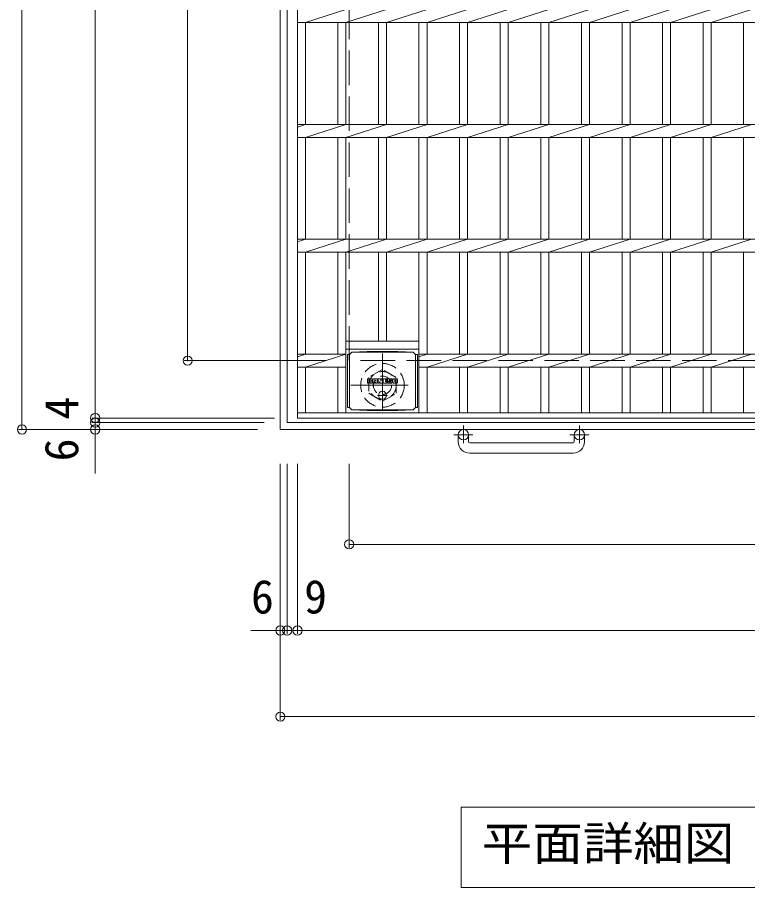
# Model space of a CAD drawing. Units: millimetres at full size, sheet at 1:10; some dimension numbers follow another scale. Extents: x -2312 to 2340, y -1941 to 1789.
# Drawn here: x -1586 to -950, y 254 to 1011 of the extents above; entities that cross this region are included whole.
import ezdxf
from ezdxf.enums import TextEntityAlignment as Align

# ---------------------------------------------------------------- set-up
doc = ezdxf.new("R2010")
doc.units = ezdxf.units.MM
doc.header["$LTSCALE"] = 10
doc.header["$PDMODE"] = 32
doc.header["$PDSIZE"] = 8
for name, pattern in [('CHAIN1', [8, 5, -1, 1, -1]), ('DASHED1', [1.8, 1.2, -0.6]), ('DASHED3', [4, 3, -1])]:
    doc.linetypes.add(name, pattern=pattern)
for name, color, linetype, lineweight in [('C-1', 2, 'Continuous', 9), ('C-2', 3, 'Continuous', 9), ('C-4', 7, 'Continuous', 9), ('C-5', 7, 'Continuous', 9), ('C-9', 2, 'Continuous', 9), ('C-F', 7, 'Continuous', 9)]:
    doc.layers.add(name, color=color, linetype=linetype, lineweight=lineweight)
doc.styles.add('ＭＳ ゴシック', font='')
doc.styles.get('ＭＳ ゴシック').set_extended_font_data('MS Gothic')

msp = doc.modelspace()

# ---------------------------------------------------------------- linework, layer by layer
at = {"layer": 'C-1'}
for p, q in [((-1357.39, 652.46), (-1357.39, 1572.46)), ((-1351.39, 658.46), (-1351.39, 1566.46)), ((-437.39, 652.46), (-1357.39, 652.46)), ((-443.39, 658.46), (-1351.39, 658.46)), ((-1202.39, 641.86), (-1202.39, 647.96)), ((-1193.39, 641.86), (-1193.39, 647.96)), ((-1101.39, 641.86), (-1101.39, 647.96)), ((-1092.39, 641.86), (-1092.39, 647.96)), ((-1192.39, 640.86), (-1102.39, 640.86)), ((-1102.39, 631.86), (-1192.39, 631.86))]:
    msp.add_line(p, q, dxfattribs=at)
at = {"layer": 'C-1', "linetype": 'CHAIN1'}
for p, q in [((-1268.39, 718.6), (-1268.39, 663.32)), ((-1296.03, 690.96), (-1240.76, 690.96)), ((-1197.89, 656.07), (-1197.89, 640.47)), ((-1096.89, 656.07), (-1096.89, 640.47)), ((-1189.73, 647.96), (-1206.14, 647.96)), ((-1088.73, 647.96), (-1105.14, 647.96))]:
    msp.add_line(p, q, dxfattribs=at)
at = {"layer": 'C-1', "linetype": 'DASHED1'}
for p, q in [((-1268.39, 704.82), (-1280.39, 697.89)), ((-1256.39, 697.89), (-1268.39, 704.82)), ((-1280.39, 697.89), (-1280.39, 684.03)), ((-1256.39, 684.03), (-1256.39, 697.89)), ((-1280.39, 684.03), (-1268.39, 677.1)), ((-1268.39, 677.1), (-1256.39, 684.03))]:
    msp.add_line(p, q, dxfattribs=at)
at = {"layer": 'C-1', "linetype": 'DASHED3'}
msp.add_lwpolyline([(-497.39, 712.46), (-1297.39, 712.46), (-1297.39, 1512.46)], dxfattribs=at)
at = {"layer": 'C-1', "linetype": 'DASHED1'}
for radius in [19, 12, 8]:
    msp.add_circle((-1268.39, 690.96), radius, dxfattribs=at)
at = {"layer": 'C-1'}
for centre in [(-1197.89, 647.96), (-1096.89, 647.96)]:
    msp.add_circle(centre, 4.5, dxfattribs=at)
for centre, radius, start, end in [((-1192.39, 641.86), 10, 180, 270), ((-1192.39, 641.86), 1, 180, 270), ((-1102.39, 641.86), 10, 270, 0), ((-1102.39, 641.86), 1, 270, 0)]:
    msp.add_arc(centre, radius, start, end, dxfattribs=at)
at = {"layer": 'C-2'}
for p, q in [((-1342.39, 1562.46), (-1342.39, 662.46)), ((-1335.39, 1006.8), (-1300.19, 1018.12)), ((-1300.19, 1006.8), (-1264.89, 1018.12)), ((-1264.89, 1006.8), (-1229.59, 1018.12)), ((-1229.59, 1006.8), (-1194.19, 1018.12)), ((-1194.19, 1006.8), (-1158.79, 1018.12)), ((-1158.79, 1006.8), (-1123.34, 1018.12)), ((-1123.34, 1006.8), (-1088.04, 1018.12)), ((-1088.04, 1006.8), (-1052.74, 1018.12)), ((-1052.74, 1006.8), (-1017.44, 1018.12)), ((-1017.44, 1006.8), (-982.14, 1018.12)), ((-982.14, 1006.8), (-946.84, 1018.12)), ((-452.39, 1006.8), (-1342.39, 1006.8)), ((-1307.19, 918.12), (-1307.19, 1006.8)), ((-1300.19, 918.12), (-1300.19, 1006.8)), ((-1271.89, 918.12), (-1271.89, 1006.8)), ((-1264.89, 918.12), (-1264.89, 1006.8)), ((-1236.59, 918.12), (-1236.59, 1006.8)), ((-1229.59, 918.12), (-1229.59, 1006.8)), ((-1201.19, 918.12), (-1201.19, 1006.8)), ((-1194.19, 918.12), (-1194.19, 1006.8)), ((-1165.79, 918.12), (-1165.79, 1006.8)), ((-1158.79, 918.12), (-1158.79, 1006.8)), ((-1130.34, 918.12), (-1130.34, 1006.8)), ((-1123.34, 918.12), (-1123.34, 1006.8)), ((-1095.04, 918.12), (-1095.04, 1006.8)), ((-1088.04, 918.12), (-1088.04, 1006.8)), ((-1059.74, 918.12), (-1059.74, 1006.8)), ((-1052.74, 918.12), (-1052.74, 1006.8)), ((-1024.44, 918.12), (-1024.44, 1006.8)), ((-1017.44, 918.12), (-1017.44, 1006.8)), ((-989.14, 918.12), (-989.14, 1006.8)), ((-982.14, 918.12), (-982.14, 1006.8)), ((-953.84, 918.12), (-953.84, 1006.8)), ((-452.39, 918.12), (-1342.39, 918.12)), ((-1335.39, 906.8), (-1300.19, 918.12)), ((-1300.19, 906.8), (-1264.89, 918.12)), ((-1264.89, 906.8), (-1229.59, 918.12)), ((-1229.59, 906.8), (-1194.19, 918.12)), ((-1194.19, 906.8), (-1158.79, 918.12)), ((-1158.79, 906.8), (-1123.34, 918.12)), ((-1123.34, 906.8), (-1088.04, 918.12)), ((-1088.04, 906.8), (-1052.74, 918.12)), ((-1052.74, 906.8), (-1017.44, 918.12)), ((-1017.44, 906.8), (-982.14, 918.12)), ((-982.14, 906.8), (-946.84, 918.12)), ((-452.39, 906.8), (-1342.39, 906.8)), ((-1307.19, 818.12), (-1307.19, 906.8)), ((-1300.19, 818.12), (-1300.19, 906.8)), ((-1271.89, 818.12), (-1271.89, 906.8)), ((-1264.89, 818.12), (-1264.89, 906.8)), ((-1236.59, 818.12), (-1236.59, 906.8)), ((-1229.59, 818.12), (-1229.59, 906.8)), ((-1201.19, 818.12), (-1201.19, 906.8)), ((-1194.19, 818.12), (-1194.19, 906.8)), ((-1165.79, 818.12), (-1165.79, 906.8)), ((-1158.79, 818.12), (-1158.79, 906.8)), ((-1130.34, 818.12), (-1130.34, 906.8)), ((-1123.34, 818.12), (-1123.34, 906.8)), ((-1095.04, 818.12), (-1095.04, 906.8)), ((-1088.04, 818.12), (-1088.04, 906.8)), ((-1059.74, 818.12), (-1059.74, 906.8)), ((-1052.74, 818.12), (-1052.74, 906.8)), ((-1024.44, 818.12), (-1024.44, 906.8)), ((-1017.44, 818.12), (-1017.44, 906.8)), ((-989.14, 818.12), (-989.14, 906.8)), ((-982.14, 818.12), (-982.14, 906.8)), ((-953.84, 818.12), (-953.84, 906.8)), ((-452.39, 818.12), (-1342.39, 818.12)), ((-1335.39, 806.8), (-1300.19, 818.12)), ((-1300.19, 806.8), (-1264.89, 818.12)), ((-1264.89, 806.8), (-1229.59, 818.12)), ((-1229.59, 806.8), (-1194.19, 818.12)), ((-1194.19, 806.8), (-1158.79, 818.12)), ((-1158.79, 806.8), (-1123.34, 818.12)), ((-1123.34, 806.8), (-1088.04, 818.12)), ((-1088.04, 806.8), (-1052.74, 818.12)), ((-1052.74, 806.8), (-1017.44, 818.12)), ((-1017.44, 806.8), (-982.14, 818.12)), ((-982.14, 806.8), (-946.84, 818.12)), ((-452.39, 806.8), (-1342.39, 806.8)), ((-1307.19, 718.12), (-1307.19, 806.8)), ((-1300.19, 666.96), (-1300.19, 806.8)), ((-1271.89, 729.46), (-1271.89, 806.8)), ((-1264.89, 729.46), (-1264.89, 806.8)), ((-1236.59, 666.96), (-1236.59, 806.8)), ((-1229.59, 718.12), (-1229.59, 806.8)), ((-1201.19, 718.12), (-1201.19, 806.8)), ((-1194.19, 718.12), (-1194.19, 806.8)), ((-1165.79, 718.12), (-1165.79, 806.8)), ((-1158.79, 718.12), (-1158.79, 806.8)), ((-1130.34, 718.12), (-1130.34, 806.8)), ((-1123.34, 718.12), (-1123.34, 806.8)), ((-1095.04, 718.12), (-1095.04, 806.8)), ((-1088.04, 718.12), (-1088.04, 806.8)), ((-1059.74, 718.12), (-1059.74, 806.8)), ((-1052.74, 718.12), (-1052.74, 806.8)), ((-1024.44, 718.12), (-1024.44, 806.8)), ((-1017.44, 718.12), (-1017.44, 806.8)), ((-989.14, 718.12), (-989.14, 806.8)), ((-982.14, 718.12), (-982.14, 806.8)), ((-953.84, 718.12), (-953.84, 806.8)), ((-1300.19, 729.46), (-1236.59, 729.46)), ((-1300.19, 722.46), (-1236.59, 722.46)), ((-1300.19, 718.12), (-1342.39, 718.12)), ((-1236.59, 715.87), (-1229.59, 718.12)), ((-558.19, 718.12), (-1236.59, 718.12)), ((-1229.59, 706.8), (-1194.19, 718.12)), ((-1194.19, 706.8), (-1158.79, 718.12)), ((-1158.79, 706.8), (-1123.34, 718.12)), ((-1123.34, 706.8), (-1088.04, 718.12)), ((-1088.04, 706.8), (-1052.74, 718.12)), ((-1052.74, 706.8), (-1017.44, 718.12)), ((-1017.44, 706.8), (-982.14, 718.12)), ((-982.14, 706.8), (-946.84, 718.12)), ((-1300.19, 706.8), (-1342.39, 706.8)), ((-1307.19, 666.96), (-1307.19, 706.8)), ((-558.19, 706.8), (-1236.59, 706.8)), ((-1229.59, 666.96), (-1229.59, 706.8)), ((-1201.19, 666.96), (-1201.19, 706.8)), ((-1194.19, 666.96), (-1194.19, 706.8)), ((-1165.79, 666.96), (-1165.79, 706.8)), ((-1158.79, 666.96), (-1158.79, 706.8)), ((-1130.34, 666.96), (-1130.34, 706.8)), ((-1123.34, 666.96), (-1123.34, 706.8)), ((-1095.04, 666.96), (-1095.04, 706.8)), ((-1088.04, 666.96), (-1088.04, 706.8)), ((-1059.74, 666.96), (-1059.74, 706.8)), ((-1052.74, 666.96), (-1052.74, 706.8)), ((-1024.44, 666.96), (-1024.44, 706.8)), ((-1017.44, 666.96), (-1017.44, 706.8)), ((-989.14, 666.96), (-989.14, 706.8)), ((-982.14, 666.96), (-982.14, 706.8)), ((-953.84, 666.96), (-953.84, 706.8)), ((-452.39, 666.96), (-1342.39, 666.96)), ((-452.39, 662.46), (-1342.39, 662.46))]:
    msp.add_line(p, q, dxfattribs=at)
for points in [[(-1342.39, 915.87), (-1335.39, 918.12), (-1335.39, 1006.8)], [(-1342.39, 815.87), (-1335.39, 818.12), (-1335.39, 906.8)], [(-1342.39, 715.87), (-1335.39, 718.12), (-1335.39, 806.8)], [(-1335.39, 666.96), (-1335.39, 706.8), (-1300.19, 718.12)]]:
    msp.add_lwpolyline(points, dxfattribs=at)
at = {"layer": 'C-4'}
for p, q in [((-1582.4, 652.46), (-1582.4, 1572.46)), ((-1518.61, 1562.46), (-1518.61, 662.46)), ((-1438.11, 712.46), (-1438.11, 1512.46)), ((-1441.11, 712.46), (-1317.14, 712.46)), ((-1521.61, 662.46), (-1362.39, 662.46)), ((-1518.61, 662.46), (-1518.61, 658.46)), ((-1585.4, 652.46), (-1377.39, 652.46)), ((-1521.61, 658.46), (-1371.39, 658.46)), ((-1518.61, 658.46), (-1518.61, 614.09)), ((-1357.39, 399.46), (-1357.39, 622.46)), ((-1351.39, 474.46), (-1351.39, 622.46)), ((-1342.39, 474.46), (-1342.39, 622.46)), ((-1297.39, 549.46), (-1297.39, 622.46)), ((-1297.39, 552.46), (-497.39, 552.46)), ((-1382.94, 477.46), (-1351.39, 477.46)), ((-1351.39, 477.46), (-1342.39, 477.46)), ((-1342.39, 477.46), (-452.39, 477.46)), ((-1357.39, 402.46), (-437.39, 402.46))]:
    msp.add_line(p, q, dxfattribs=at)
for p in [(-1438.11, 712.46), (-1518.61, 662.46), (-1518.61, 658.46), (-1582.4, 652.46), (-1518.61, 652.46), (-1297.39, 552.46), (-1357.39, 477.46), (-1351.39, 477.46), (-1342.39, 477.46), (-1357.39, 402.46)]:
    msp.add_point(p, dxfattribs=at)
at = {"layer": 'C-5'}
for p, q in [((-1199.83, 323.59), (-628.83, 323.59)), ((-1199.83, 323.59), (-1199.83, 253.59)), ((-1199.83, 253.59), (-628.83, 253.59))]:
    msp.add_line(p, q, dxfattribs=at)
at = {"layer": 'C-9'}
for p, q in [((-1295.14, 719.73), (-1281.68, 720.41)), ((-1255.11, 720.41), (-1281.68, 720.41)), ((-1241.64, 719.73), (-1255.11, 720.41)), ((-1297.14, 717.69), (-1298.94, 717.69)), ((-1298.94, 717.69), (-1298.94, 671.77)), ((-1297.14, 717.73), (-1295.14, 719.73)), ((-1297.14, 671.73), (-1297.14, 717.73)), ((-1295.14, 719.73), (-1241.64, 719.73)), ((-1239.64, 717.73), (-1241.64, 719.73)), ((-1239.64, 671.73), (-1239.64, 717.73)), ((-1239.64, 717.69), (-1237.84, 717.69)), ((-1237.84, 717.69), (-1237.84, 671.77)), ((-1297.14, 671.77), (-1298.94, 671.77)), ((-1297.14, 671.73), (-1295.14, 669.73)), ((-1295.14, 669.73), (-1281.68, 669.05)), ((-1295.14, 669.73), (-1241.64, 669.73)), ((-1255.11, 669.05), (-1281.68, 669.05)), ((-1241.64, 669.73), (-1255.11, 669.05)), ((-1239.64, 671.73), (-1241.64, 669.73)), ((-1239.64, 671.77), (-1237.84, 671.77))]:
    msp.add_line(p, q, dxfattribs=at)
at = {"layer": 'C-9', "linetype": 'CHAIN1'}
for p, q in [((-1264.04, 682.23), (-1272.75, 682.23)), ((-1268.39, 685.92), (-1268.39, 678.54))]:
    msp.add_line(p, q, dxfattribs=at)
at = {"layer": 'C-9'}
msp.add_circle((-1268.39, 682.23), 3.5, dxfattribs=at)
at = {"layer": 'C-F'}
for p, q in [((-1281.4, 693.13), (-1281.4, 696.49)), ((-1279.72, 696.64), (-1281.25, 696.64)), ((-1281.25, 692.97), (-1279.72, 692.97)), ((-1279.56, 696.49), (-1279.56, 695.56)), ((-1279.56, 693.13), (-1279.56, 694.22)), ((-1279.07, 693.13), (-1279.07, 694.22)), ((-1279.06, 696.49), (-1279.06, 695.56)), ((-1278.91, 692.97), (-1277.55, 692.97)), ((-1277.56, 696.64), (-1278.9, 696.64)), ((-1277.4, 696.49), (-1277.4, 695.7)), ((-1277.4, 693.13), (-1277.4, 694.06)), ((-1276.73, 693.13), (-1276.73, 696.12)), ((-1275.23, 692.97), (-1276.58, 692.97)), ((-1273.42, 696.64), (-1276.21, 696.64)), ((-1275.07, 694.85), (-1275.07, 695.39)), ((-1275.07, 693.13), (-1275.07, 693.55)), ((-1274.61, 694.8), (-1275.02, 694.8)), ((-1274.56, 694.85), (-1274.56, 695.39)), ((-1274.56, 693.13), (-1274.56, 693.55)), ((-1274.4, 692.97), (-1273.05, 692.97)), ((-1272.9, 693.13), (-1272.9, 696.12)), ((-1272.22, 696.49), (-1272.22, 693.13)), ((-1272.07, 696.64), (-1270.36, 696.64)), ((-1271.06, 692.97), (-1272.07, 692.97)), ((-1270.91, 693.13), (-1270.91, 694.04)), ((-1270.42, 693.09), (-1270.71, 694.07)), ((-1268.39, 692.97), (-1270.27, 692.97)), ((-1270.21, 696.53), (-1269.73, 695.04)), ((-1269.57, 696.49), (-1269.57, 695.06)), ((-1269.41, 696.64), (-1268.39, 696.64)), ((-1268.24, 696.49), (-1268.24, 693.13)), ((-1267.73, 693.13), (-1267.73, 696.49)), ((-1267.57, 696.64), (-1264.55, 696.64)), ((-1267.57, 692.97), (-1264.56, 692.97)), ((-1264.55, 695.65), (-1265.67, 695.65)), ((-1264.55, 695.21), (-1265.67, 695.21)), ((-1264.55, 694.41), (-1265.67, 694.41)), ((-1264.56, 693.98), (-1265.67, 693.98)), ((-1264.41, 693.13), (-1264.41, 693.82)), ((-1264.39, 695.81), (-1264.39, 696.49)), ((-1264.39, 694.56), (-1264.39, 695.05)), ((-1263.89, 693.99), (-1263.89, 693.5)), ((-1263.73, 694.14), (-1262.38, 694.14)), ((-1260.41, 696.64), (-1263.46, 696.64)), ((-1261.88, 694.47), (-1263.46, 694.47)), ((-1260.31, 692.97), (-1263.37, 692.97)), ((-1262.23, 695.3), (-1262.23, 695.71)), ((-1262.22, 693.99), (-1262.22, 693.88)), ((-1262.07, 695.14), (-1260.31, 695.14)), ((-1261.72, 694.32), (-1261.72, 693.88)), ((-1261.71, 695.62), (-1261.71, 695.71)), ((-1261.56, 695.46), (-1259.89, 695.46)), ((-1259.89, 696.12), (-1259.89, 695.46)), ((-1259.38, 693.5), (-1259.38, 696.12)), ((-1255.91, 696.64), (-1258.85, 696.64)), ((-1255.91, 692.97), (-1258.85, 692.97)), ((-1257.7, 694.3), (-1257.7, 695.32)), ((-1257.06, 694.3), (-1257.06, 695.32)), ((-1255.38, 696.12), (-1255.38, 693.5))]:
    msp.add_line(p, q, dxfattribs=at)
for centre, radius, start, end in [((-1281.25, 696.49), 0.157, 90, 180), ((-1281.25, 693.13), 0.157, 180, 270), ((-1279.72, 696.49), 0.157, 0, 90), ((-1279.72, 693.13), 0.157, 270, 0), ((-1279.32, 694.22), 0.249, 0, 180), ((-1279.31, 695.56), 0.251, 180, 0), ((-1278.91, 693.13), 0.157, 180, 270), ((-1278.9, 696.49), 0.157, 90, 180), ((-1278.48, 694.89), 0.088, 97.33171, 266.57183), ((-1278.78, 697.22), 2.27, 277.33171, 299.42073), ((-1278.58, 693.16), 1.64, 53.71985, 86.57183), ((-1277.92, 695.7), 0.524, 299.42073, 0), ((-1277.92, 694.06), 0.524, 0, 53.71985), ((-1277.56, 696.49), 0.157, 0, 90), ((-1277.55, 693.13), 0.157, 270, 0), ((-1276.58, 693.13), 0.157, 180, 270), ((-1276.21, 696.12), 0.524, 90, 180), ((-1275.23, 693.13), 0.157, 270, 0), ((-1274.82, 695.39), 0.255, 0, 180), ((-1274.82, 693.55), 0.255, 0, 180), ((-1275.02, 694.85), 0.052, 180, 270), ((-1274.61, 694.85), 0.052, 270, 0), ((-1274.4, 693.13), 0.157, 180, 270), ((-1273.42, 696.12), 0.524, 0, 90), ((-1273.05, 693.13), 0.157, 270, 0), ((-1272.07, 696.49), 0.157, 90, 180), ((-1272.07, 693.13), 0.157, 180, 270), ((-1271.06, 693.13), 0.157, 270, 0), ((-1270.81, 694.04), 0.101, 16.48875, 180), ((-1270.27, 693.13), 0.157, 196.48875, 270), ((-1270.36, 696.49), 0.157, 17.75635, 90), ((-1269.65, 695.06), 0.083, 197.75635, 0), ((-1269.41, 696.49), 0.157, 90, 180), ((-1268.39, 696.49), 0.157, 0, 90), ((-1268.39, 693.13), 0.157, 270, 0), ((-1267.57, 696.49), 0.157, 90, 180), ((-1267.57, 693.13), 0.157, 180, 270), ((-1265.67, 695.43), 0.22, 90, 270), ((-1265.67, 694.19), 0.214, 90, 270), ((-1264.56, 693.82), 0.157, 0, 90), ((-1264.56, 693.13), 0.157, 270, 0), ((-1264.55, 696.49), 0.157, 0, 90), ((-1264.55, 695.81), 0.157, 270, 0), ((-1264.55, 695.05), 0.157, 0, 90), ((-1264.55, 694.56), 0.157, 270, 0), ((-1261.51, 695.56), 2.38, 157.10112, 202.89888), ((-1263.73, 693.99), 0.157, 90, 180), ((-1263.37, 693.5), 0.524, 180, 270), ((-1263.46, 696.38), 0.262, 90, 157.10112), ((-1263.46, 694.74), 0.262, 202.89888, 270), ((-1262.38, 693.99), 0.157, 0, 90), ((-1261.97, 695.71), 0.259, 0, 180), ((-1262.07, 695.3), 0.157, 180, 270), ((-1261.97, 693.88), 0.25, 180, 0), ((-1261.88, 694.32), 0.157, 0, 90), ((-1261.56, 695.62), 0.157, 180, 270), ((-1260.41, 696.12), 0.524, 0, 90), ((-1260.31, 694.88), 0.262, 22.90802, 90), ((-1260.31, 693.24), 0.262, 270, 337.09198), ((-1262.26, 694.06), 2.37, 337.09198, 22.90802), ((-1258.85, 696.12), 0.524, 90, 180), ((-1258.85, 693.5), 0.524, 180, 270), ((-1257.38, 695.32), 0.321, 0, 180), ((-1257.38, 694.3), 0.321, 180, 0), ((-1255.91, 696.12), 0.524, 0, 90), ((-1255.91, 693.5), 0.524, 270, 0)]:
    msp.add_arc(centre, radius, start, end, dxfattribs=at)

# ---------------------------------------------------------------- texts
at = {"layer": 'C-4', "color": 2, "style": 'ＭＳ ゴシック'}
for s, p in [('4', (-1524.61, 661.1)), ('6', (-1524.61, 624.73))]:
    msp.add_text(s, height=29.33, rotation=90, dxfattribs=at).set_placement(p, align=Align.BOTTOM_LEFT)
for s, p in [('6', (-1382.94, 483.46)), ('9', (-1336.62, 483.46))]:
    msp.add_text(s, height=29.33, dxfattribs=at).set_placement(p, align=Align.BOTTOM_LEFT)
at = {"layer": 'C-5', "color": 2, "style": 'ＭＳ ゴシック', "width": 1.1}
msp.add_text('平面詳細図\u3000Ｓ＝１：１０', height=29.33, dxfattribs=at).set_placement((-1181.83, 268.59), align=Align.BOTTOM_LEFT)

doc.saveas('drawing.dxf')
